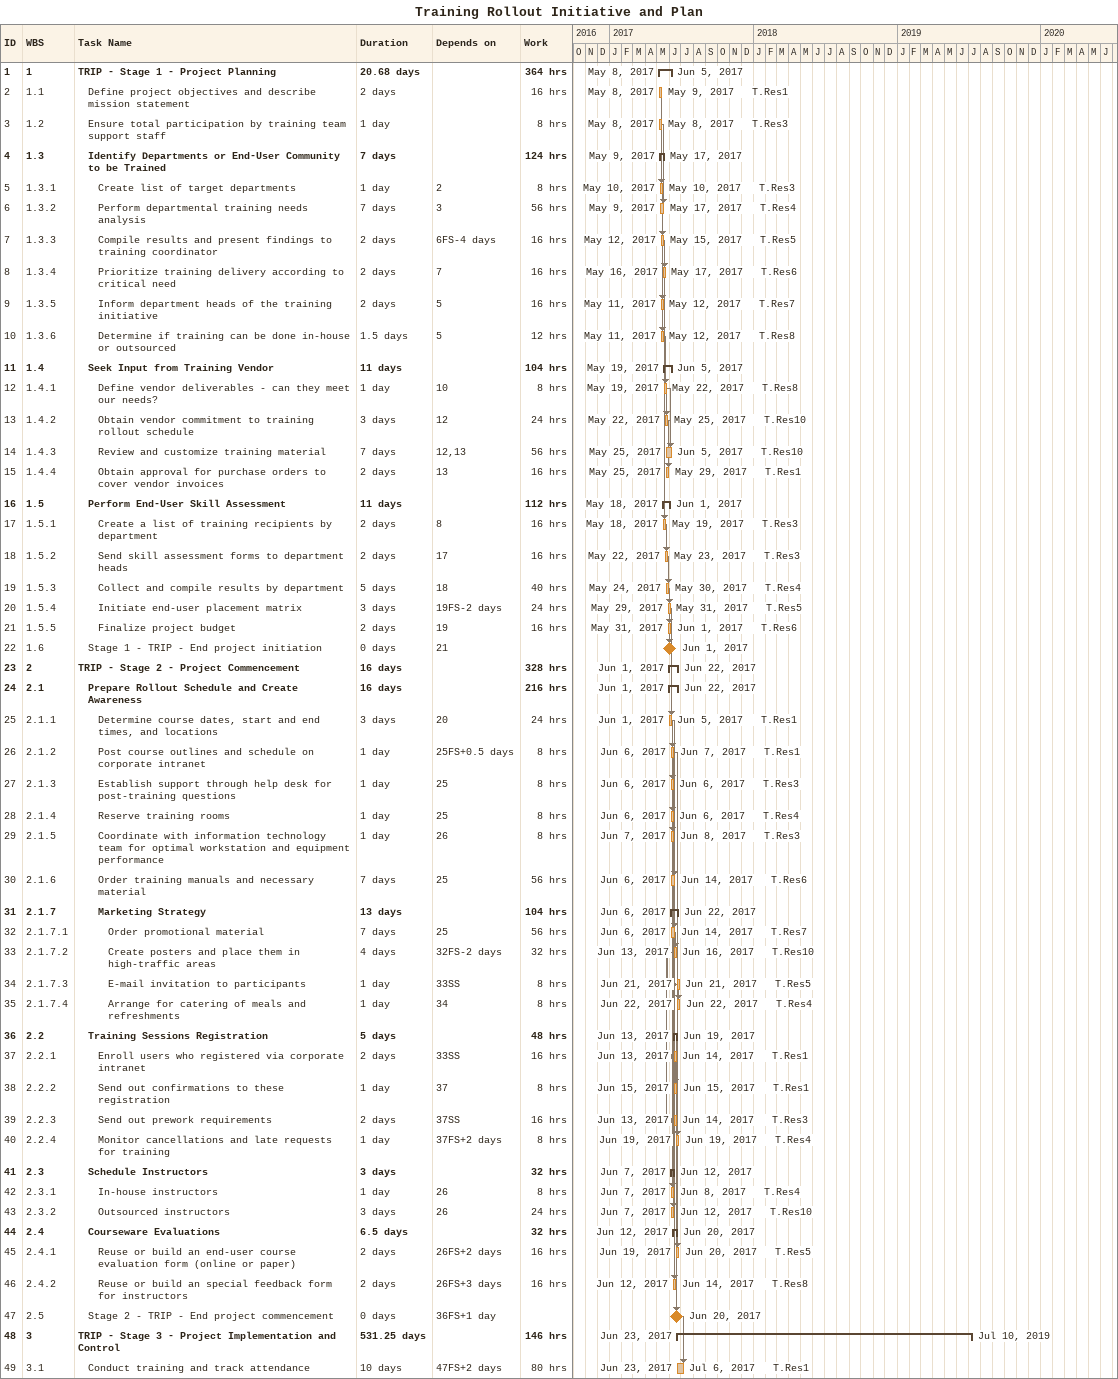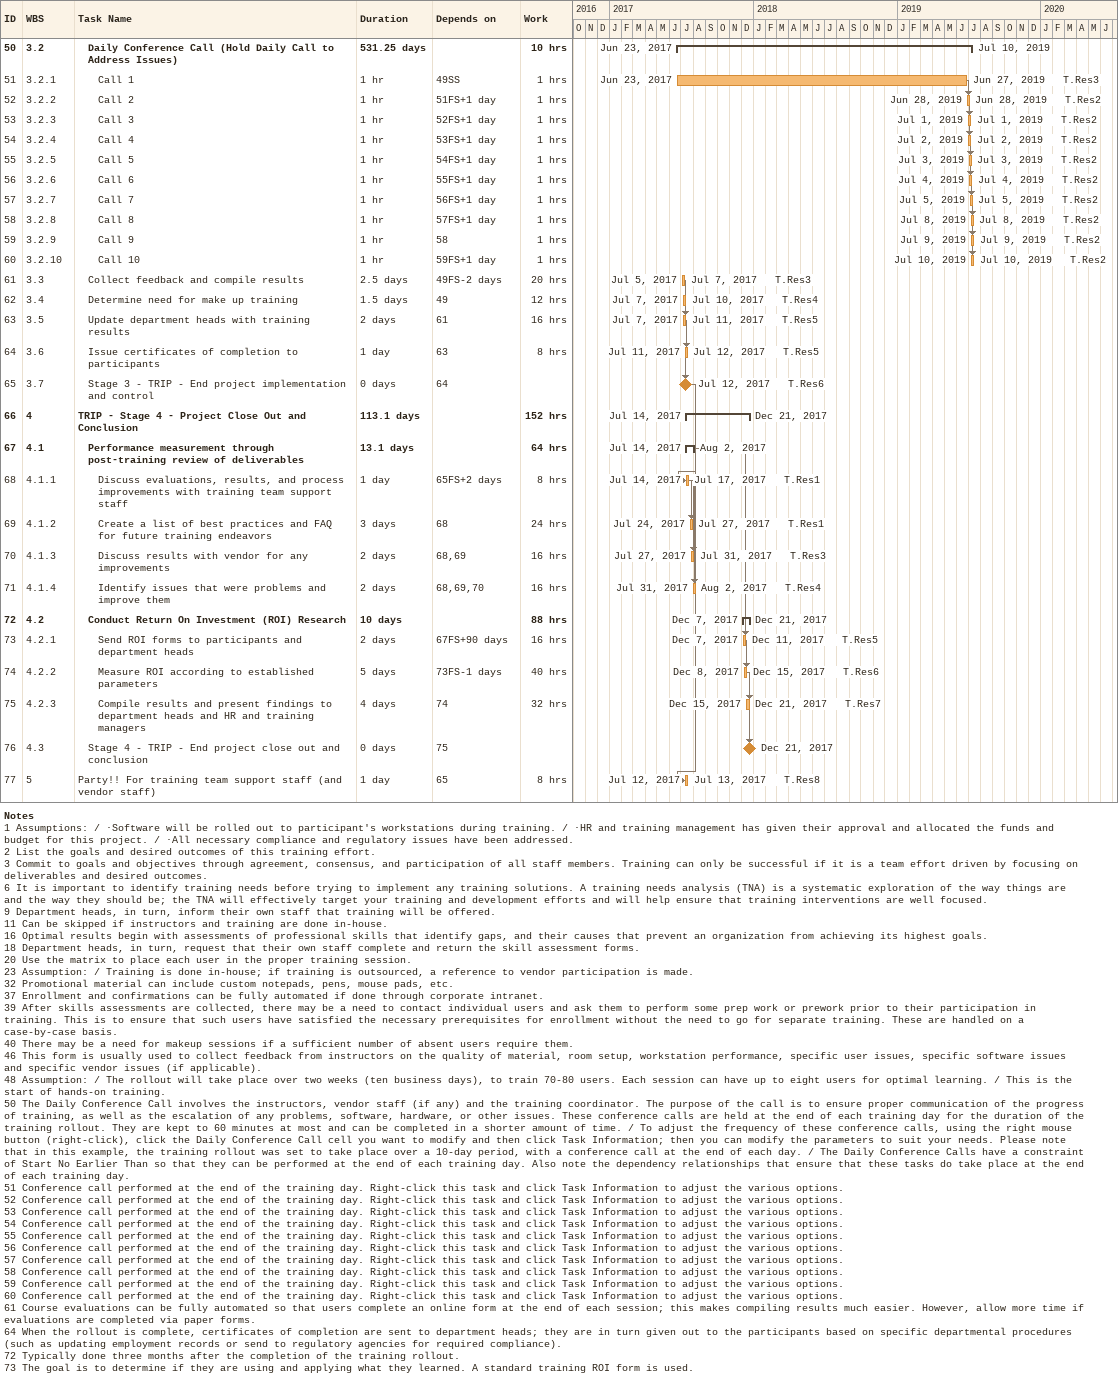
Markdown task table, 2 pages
Training Rollout Initiative and Plan

| ID | WBS | Task | Duration | Start | Finish | Predecessors | Resources | Work (h) |
|---|---|---|---|---|---|---|---|---|
| 1 | 1 | **TRIP - Stage 1 - Project Planning** | 20.68d | 2017-05-08 | 2017-06-05 |  |  | 364 |
| 2 | 1.1 | Define project objectives and describe mission statement | 2d | 2017-05-08 | 2017-05-09 |  | T.Res1 | 16 |
| 3 | 1.2 | Ensure total participation by training team support staff | 1d | 2017-05-08 | 2017-05-08 |  | T.Res3 | 8 |
| 4 | 1.3 | **Identify Departments or End-User Community to be Trained** | 7d | 2017-05-09 | 2017-05-17 |  |  | 124 |
| 5 | 1.3.1 | Create list of target departments | 1d | 2017-05-10 | 2017-05-10 | 2 | T.Res3 | 8 |
| 6 | 1.3.2 | Perform departmental training needs analysis | 7d | 2017-05-09 | 2017-05-17 | 3 | T.Res4 | 56 |
| 7 | 1.3.3 | Compile results and present findings to training coordinator | 2d | 2017-05-12 | 2017-05-15 | 6FS-4d | T.Res5 | 16 |
| 8 | 1.3.4 | Prioritize training delivery according to critical need | 2d | 2017-05-16 | 2017-05-17 | 7 | T.Res6 | 16 |
| 9 | 1.3.5 | Inform department heads of the training initiative | 2d | 2017-05-11 | 2017-05-12 | 5 | T.Res7 | 16 |
| 10 | 1.3.6 | Determine if training can be done in-house or outsourced | 1.5d | 2017-05-11 | 2017-05-12 | 5 | T.Res8 | 12 |
| 11 | 1.4 | **Seek Input from Training Vendor** | 11d | 2017-05-19 | 2017-06-05 |  |  | 104 |
| 12 | 1.4.1 | Define vendor deliverables - can they meet our needs? | 1d | 2017-05-19 | 2017-05-22 | 10 | T.Res8 | 8 |
| 13 | 1.4.2 | Obtain vendor commitment to training rollout schedule | 3d | 2017-05-22 | 2017-05-25 | 12 | T.Res10 | 24 |
| 14 | 1.4.3 | Review and customize training material | 7d | 2017-05-25 | 2017-06-05 | 12, 13 | T.Res10 | 56 |
| 15 | 1.4.4 | Obtain approval for purchase orders to cover vendor invoices | 2d | 2017-05-25 | 2017-05-29 | 13 | T.Res1 | 16 |
| 16 | 1.5 | **Perform End-User Skill Assessment** | 11d | 2017-05-18 | 2017-06-01 |  |  | 112 |
| 17 | 1.5.1 | Create a list of training recipients by department | 2d | 2017-05-18 | 2017-05-19 | 8 | T.Res3 | 16 |
| 18 | 1.5.2 | Send skill assessment forms to department heads | 2d | 2017-05-22 | 2017-05-23 | 17 | T.Res3 | 16 |
| 19 | 1.5.3 | Collect and compile results by department | 5d | 2017-05-24 | 2017-05-30 | 18 | T.Res4 | 40 |
| 20 | 1.5.4 | Initiate end-user placement matrix | 3d | 2017-05-29 | 2017-05-31 | 19FS-2d | T.Res5 | 24 |
| 21 | 1.5.5 | Finalize project budget | 2d | 2017-05-31 | 2017-06-01 | 19 | T.Res6 | 16 |
| 22 | 1.6 | Stage 1 - TRIP - End project initiation | 0d | 2017-06-01 | 2017-06-01 | 21 |  |  |
| 23 | 2 | **TRIP - Stage 2 - Project Commencement** | 16d | 2017-06-01 | 2017-06-22 |  |  | 328 |
| 24 | 2.1 | **Prepare Rollout Schedule and Create Awareness** | 16d | 2017-06-01 | 2017-06-22 |  |  | 216 |
| 25 | 2.1.1 | Determine course dates, start and end times, and locations | 3d | 2017-06-01 | 2017-06-05 | 20 | T.Res1 | 24 |
| 26 | 2.1.2 | Post course outlines and schedule on corporate intranet | 1d | 2017-06-06 | 2017-06-07 | 25FS+0.5d | T.Res1 | 8 |
| 27 | 2.1.3 | Establish support through help desk for post-training questions | 1d | 2017-06-06 | 2017-06-06 | 25 | T.Res3 | 8 |
| 28 | 2.1.4 | Reserve training rooms | 1d | 2017-06-06 | 2017-06-06 | 25 | T.Res4 | 8 |
| 29 | 2.1.5 | Coordinate with information technology team for optimal workstation and equipment performance | 1d | 2017-06-07 | 2017-06-08 | 26 | T.Res3 | 8 |
| 30 | 2.1.6 | Order training manuals and necessary material | 7d | 2017-06-06 | 2017-06-14 | 25 | T.Res6 | 56 |
| 31 | 2.1.7 | **Marketing Strategy** | 13d | 2017-06-06 | 2017-06-22 |  |  | 104 |
| 32 | 2.1.7.1 | Order promotional material | 7d | 2017-06-06 | 2017-06-14 | 25 | T.Res7 | 56 |
| 33 | 2.1.7.2 | Create posters and place them in high-traffic areas | 4d | 2017-06-13 | 2017-06-16 | 32FS-2d | T.Res10 | 32 |
| 34 | 2.1.7.3 | E-mail invitation to participants | 1d | 2017-06-21 | 2017-06-21 | 33SS | T.Res5 | 8 |
| 35 | 2.1.7.4 | Arrange for catering of meals and refreshments | 1d | 2017-06-22 | 2017-06-22 | 34 | T.Res4 | 8 |
| 36 | 2.2 | **Training Sessions Registration** | 5d | 2017-06-13 | 2017-06-19 |  |  | 48 |
| 37 | 2.2.1 | Enroll users who registered via corporate intranet | 2d | 2017-06-13 | 2017-06-14 | 33SS | T.Res1 | 16 |
| 38 | 2.2.2 | Send out confirmations to these registration | 1d | 2017-06-15 | 2017-06-15 | 37 | T.Res1 | 8 |
| 39 | 2.2.3 | Send out prework requirements | 2d | 2017-06-13 | 2017-06-14 | 37SS | T.Res3 | 16 |
| 40 | 2.2.4 | Monitor cancellations and late requests for training | 1d | 2017-06-19 | 2017-06-19 | 37FS+2d | T.Res4 | 8 |
| 41 | 2.3 | **Schedule Instructors** | 3d | 2017-06-07 | 2017-06-12 |  |  | 32 |
| 42 | 2.3.1 | In-house instructors | 1d | 2017-06-07 | 2017-06-08 | 26 | T.Res4 | 8 |
| 43 | 2.3.2 | Outsourced instructors | 3d | 2017-06-07 | 2017-06-12 | 26 | T.Res10 | 24 |
| 44 | 2.4 | **Courseware Evaluations** | 6.5d | 2017-06-12 | 2017-06-20 |  |  | 32 |
| 45 | 2.4.1 | Reuse or build an end-user course evaluation form (online or paper) | 2d | 2017-06-19 | 2017-06-20 | 26FS+2d | T.Res5 | 16 |
| 46 | 2.4.2 | Reuse or build an special feedback form for instructors | 2d | 2017-06-12 | 2017-06-14 | 26FS+3d | T.Res8 | 16 |
| 47 | 2.5 | Stage 2 - TRIP - End project commencement | 0d | 2017-06-20 | 2017-06-20 | 36FS+1d |  |  |
| 48 | 3 | **TRIP - Stage 3 - Project Implementation and Control** | 531.25d | 2017-06-23 | 2019-07-10 |  |  | 146 |
| 49 | 3.1 | Conduct training and track attendance | 10d | 2017-06-23 | 2017-07-06 | 47FS+2d | T.Res1 | 80 |
| 50 | 3.2 | **Daily Conference Call (Hold Daily Call to Address Issues)** | 531.25d | 2017-06-23 | 2019-07-10 |  |  | 10 |
| 51 | 3.2.1 | Call 1 | 1h | 2017-06-23 | 2019-06-27 | 49SS | T.Res3 | 1 |
| 52 | 3.2.2 | Call 2 | 1h | 2019-06-28 | 2019-06-28 | 51FS+1d | T.Res2 | 1 |
| 53 | 3.2.3 | Call 3 | 1h | 2019-07-01 | 2019-07-01 | 52FS+1d | T.Res2 | 1 |
| 54 | 3.2.4 | Call 4 | 1h | 2019-07-02 | 2019-07-02 | 53FS+1d | T.Res2 | 1 |
| 55 | 3.2.5 | Call 5 | 1h | 2019-07-03 | 2019-07-03 | 54FS+1d | T.Res2 | 1 |
| 56 | 3.2.6 | Call 6 | 1h | 2019-07-04 | 2019-07-04 | 55FS+1d | T.Res2 | 1 |
| 57 | 3.2.7 | Call 7 | 1h | 2019-07-05 | 2019-07-05 | 56FS+1d | T.Res2 | 1 |
| 58 | 3.2.8 | Call 8 | 1h | 2019-07-08 | 2019-07-08 | 57FS+1d | T.Res2 | 1 |
| 59 | 3.2.9 | Call 9 | 1h | 2019-07-09 | 2019-07-09 | 58 | T.Res2 | 1 |
| 60 | 3.2.10 | Call 10 | 1h | 2019-07-10 | 2019-07-10 | 59FS+1d | T.Res2 | 1 |
| 61 | 3.3 | Collect feedback and compile results | 2.5d | 2017-07-05 | 2017-07-07 | 49FS-2d | T.Res3 | 20 |
| 62 | 3.4 | Determine need for make up training | 1.5d | 2017-07-07 | 2017-07-10 | 49 | T.Res4 | 12 |
| 63 | 3.5 | Update department heads with training results | 2d | 2017-07-07 | 2017-07-11 | 61 | T.Res5 | 16 |
| 64 | 3.6 | Issue certificates of completion to participants | 1d | 2017-07-11 | 2017-07-12 | 63 | T.Res5 | 8 |
| 65 | 3.7 | Stage 3 - TRIP - End project implementation and control | 0d | 2017-07-12 | 2017-07-12 | 64 | T.Res6 |  |
| 66 | 4 | **TRIP - Stage 4 - Project Close Out and Conclusion** | 113.1d | 2017-07-14 | 2017-12-21 |  |  | 152 |
| 67 | 4.1 | **Performance measurement through post-training review of deliverables** | 13.1d | 2017-07-14 | 2017-08-02 |  |  | 64 |
| 68 | 4.1.1 | Discuss evaluations, results, and process improvements with training team support staff | 1d | 2017-07-14 | 2017-07-17 | 65FS+2d | T.Res1 | 8 |
| 69 | 4.1.2 | Create a list of best practices and FAQ for future training endeavors | 3d | 2017-07-24 | 2017-07-27 | 68 | T.Res1 | 24 |
| 70 | 4.1.3 | Discuss results with vendor for any improvements | 2d | 2017-07-27 | 2017-07-31 | 68, 69 | T.Res3 | 16 |
| 71 | 4.1.4 | Identify issues that were problems and improve them | 2d | 2017-07-31 | 2017-08-02 | 68, 69, 70 | T.Res4 | 16 |
| 72 | 4.2 | **Conduct Return On Investment (ROI) Research** | 10d | 2017-12-07 | 2017-12-21 |  |  | 88 |
| 73 | 4.2.1 | Send ROI forms to participants and department heads | 2d | 2017-12-07 | 2017-12-11 | 67FS+90d | T.Res5 | 16 |
| 74 | 4.2.2 | Measure ROI according to established parameters | 5d | 2017-12-08 | 2017-12-15 | 73FS-1d | T.Res6 | 40 |
| 75 | 4.2.3 | Compile results and present findings to department heads and HR and training managers | 4d | 2017-12-15 | 2017-12-21 | 74 | T.Res7 | 32 |
| 76 | 4.3 | Stage 4 - TRIP - End project close out and conclusion | 0d | 2017-12-21 | 2017-12-21 | 75 |  |  |
| 77 | 5 | Party!! For training team support staff (and vendor staff) | 1d | 2017-07-12 | 2017-07-13 | 65 | T.Res8 | 8 |

Notes
- 1: Assumptions: / ·Software will be rolled out to participant's workstations during training. / ·HR and training management has given their approval and allocated the funds and budget for this project. / ·All necessary compliance and regulatory issues have been addressed.
- 2: List the goals and desired outcomes of this training effort.
- 3: Commit to goals and objectives through agreement, consensus, and participation of all staff members. Training can only be successful if it is a team effort driven by focusing on deliverables and desired outcomes.
- 6: It is important to identify training needs before trying to implement any training solutions. A training needs analysis (TNA) is a systematic exploration of the way things are and the way they should be; the TNA will effectively target your training and development efforts and will help ensure that training interventions are well focused.
- 9: Department heads, in turn, inform their own staff that training will be offered.
- 11: Can be skipped if instructors and training are done in-house.
- 16: Optimal results begin with assessments of professional skills that identify gaps, and their causes that prevent an organization from achieving its highest goals.
- 18: Department heads, in turn, request that their own staff complete and return the skill assessment forms.
- 20: Use the matrix to place each user in the proper training session.
- 23: Assumption: / Training is done in-house; if training is outsourced, a reference to vendor participation is made.
- 32: Promotional material can include custom notepads, pens, mouse pads, etc.
- 37: Enrollment and confirmations can be fully automated if done through corporate intranet.
- 39: After skills assessments are collected, there may be a need to contact individual users and ask them to perform some prep work or prework prior to their participation in training. This is to ensure that such users have satisfied the necessary prerequisites for enrollment without the need to go for separate training. These are handled on a case-by-case basis.
- 40: There may be a need for makeup sessions if a sufficient number of absent users require them.
- 46: This form is usually used to collect feedback from instructors on the quality of material, room setup, workstation performance, specific user issues, specific software issues and specific vendor issues (if applicable).
- 48: Assumption: / The rollout will take place over two weeks (ten business days), to train 70-80 users. Each session can have up to eight users for optimal learning. / This is the start of hands-on training.
- 50: The Daily Conference Call involves the instructors, vendor staff (if any) and the training coordinator. The purpose of the call is to ensure proper communication of the progress of training, as well as the escalation of any problems, software, hardware, or other issues. These conference calls are held at the end of each training day for the duration of the training rollout. They are kept to 60 minutes at most and can be completed in a shorter amount of time. / To adjust the frequency of these conference calls, using the right mouse button (right-click), click the Daily Conference Call cell you want to modify and then click Task Information; then you can modify the parameters to suit your needs. Please note that in this example, the training rollout was set to take place over a 10-day period, with a conference call at the end of each day. / The Daily Conference Calls have a constraint of Start No Earlier Than so that they can be performed at the end of each training day. Also note the dependency relationships that ensure that these tasks do take place at the end of each training day.
- 51: Conference call performed at the end of the training day. Right-click this task and click Task Information to adjust the various options.
- 52: Conference call performed at the end of the training day. Right-click this task and click Task Information to adjust the various options.
- 53: Conference call performed at the end of the training day. Right-click this task and click Task Information to adjust the various options.
- 54: Conference call performed at the end of the training day. Right-click this task and click Task Information to adjust the various options.
- 55: Conference call performed at the end of the training day. Right-click this task and click Task Information to adjust the various options.
- 56: Conference call performed at the end of the training day. Right-click this task and click Task Information to adjust the various options.
- 57: Conference call performed at the end of the training day. Right-click this task and click Task Information to adjust the various options.
- 58: Conference call performed at the end of the training day. Right-click this task and click Task Information to adjust the various options.
- 59: Conference call performed at the end of the training day. Right-click this task and click Task Information to adjust the various options.
- 60: Conference call performed at the end of the training day. Right-click this task and click Task Information to adjust the various options.
- 61: Course evaluations can be fully automated so that users complete an online form at the end of each session; this makes compiling results much easier. However, allow more time if evaluations are completed via paper forms.
- 64: When the rollout is complete, certificates of completion are sent to department heads; they are in turn given out to the participants based on specific departmental procedures (such as updating employment records or send to regulatory agencies for required compliance).
- 72: Typically done three months after the completion of the training rollout.
- 73: The goal is to determine if they are using and applying what they learned. A standard training ROI form is used.
